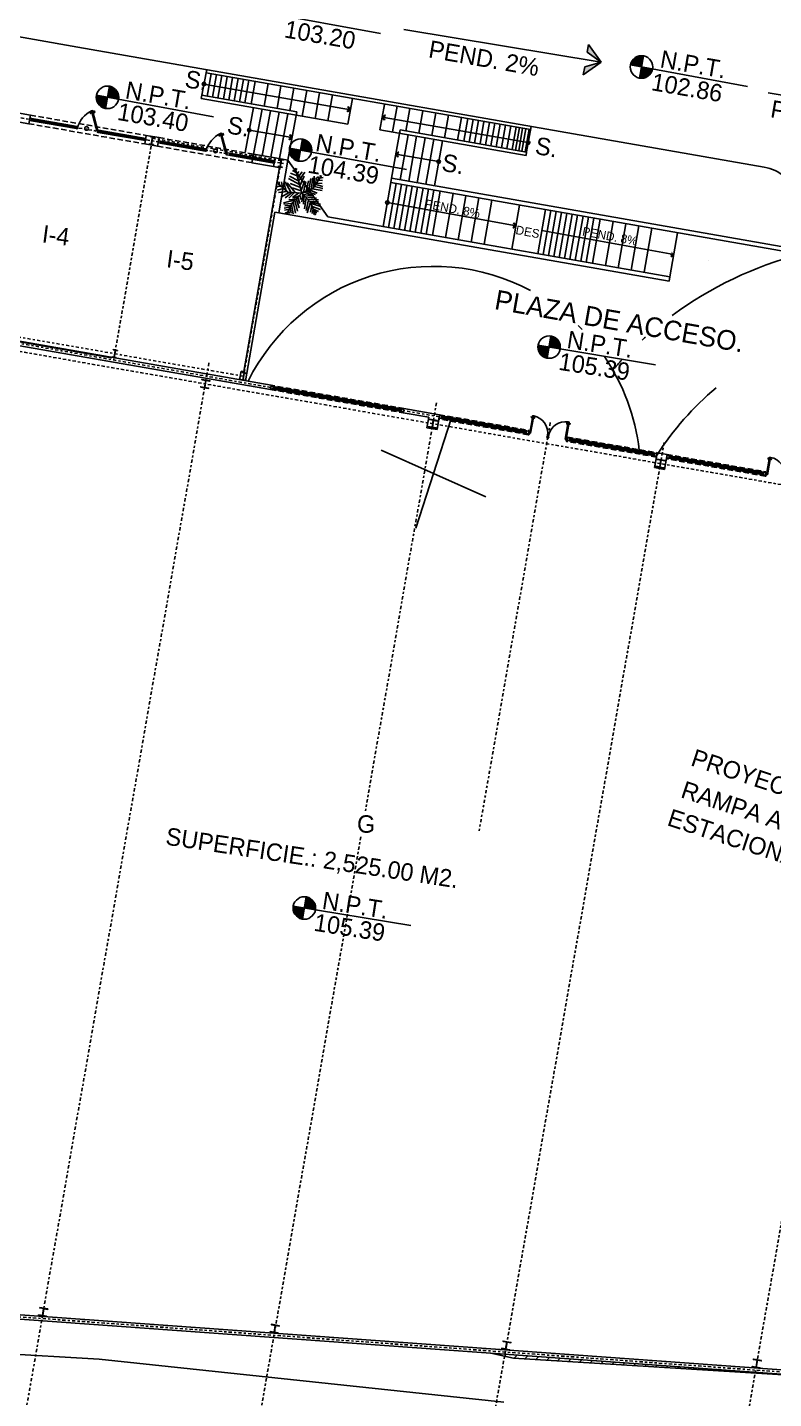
# Model space of a CAD drawing. Header units: millimetres. Extents: x 99 to 472, y 49 to 338.
# Drawn here: x 218.8 to 253, y 107.2 to 170.1 of the extents above; entities that cross this region are included whole.
import ezdxf
from ezdxf.enums import TextEntityAlignment as Align

# ---------------------------------------------------------------- set-up
doc = ezdxf.new("R2010")
doc.units = ezdxf.units.MM
doc.linetypes.add('DASHDOT', pattern=[1, 0.5, -0.25, 0, -0.25])
doc.linetypes.add('HIDDEN', pattern=[0.375, 0.25, -0.125])
for name, color, linetype in [('AUX2', 6, 'Continuous'), ('BANQUETA.', 2, 'Continuous'), ('CALLES', 4, 'Continuous'), ('COLS', 1, 'Continuous'), ('NIVELES', 32, 'Continuous'), ('PENDIENTES', 8, 'Continuous'), ('POLIG', 41, 'Continuous'), ('PUERTA', 4, 'Continuous'), ('PUERTAS', 2, 'Continuous'), ('TEXTOS_Y_COTAS', 7, 'Continuous'), ('TRAZO', 8, 'Continuous'), ('veg', 3, 'Continuous')]:
    doc.layers.add(name, color=color, linetype=linetype)
doc.styles.add('ATTR', font='romans.shx', dxfattribs={"width": 0.8, "height": 0.7})
doc.styles.add('H1', font='hand.shx', dxfattribs={"height": 0.15})

# ---------------------------------------------------------------- blocks, each defined once
blk = doc.blocks.new('PUERTA90')
for p, q in [((0.087, 0.583), (0.051, 0.566)), ((0.182, 0.522), (0.156, 0.577)), ((0.037, 0.455), (0.011, 0.509)), ((0.049, 0.499), (0.067, 0.507)), ((0.053, 0.49), (0.071, 0.498)), ((0.14, 0.541), (0.121, 0.533)), ((0.144, 0.532), (0.126, 0.524)), ((0.434, -0.16), (0.397, -0.177)), ((0.45, -0.197), (0.397, -0.177)), ((0.414, -0.213), (0.434, -0.16))]:
    blk.add_line(p, q)
blk.add_lwpolyline([(0.051, 0.566, 0.210556), (-0.41, -0.237), (-0.395, -0.237), (-0.395, -0.252), (-0.41, -0.252)], format="xyb")
for points in [[(0.051, 0.566), (0.104, 0.547), (0.068, 0.53), (0.087, 0.583)], [(0.087, 0.489), (0.073, 0.494), (0.065, 0.512), (0.07, 0.525)], [(0.123, 0.506), (0.128, 0.519), (0.119, 0.537), (0.106, 0.542)], [(0.45, -0.252), (0.435, -0.252), (0.435, -0.237), (0.45, -0.237)]]:
    blk.add_lwpolyline(points)
for points in [[(0.45, -0.197), (0.087, 0.583), (0.051, 0.566), (0.414, -0.213)], [(0.182, 0.522), (0.146, 0.528), (0.137, 0.546), (0.156, 0.577), (0.165, 0.581), (0.191, 0.526)], [(0.002, 0.505), (0.011, 0.509), (0.047, 0.503), (0.055, 0.485), (0.037, 0.455), (0.027, 0.45)]]:
    blk.add_lwpolyline(points, close=True)
at = {"linetype": 'Continuous'}
for points in [[(-0.43, -0.262), (-0.43, -0.172), (-0.41, -0.172), (-0.41, -0.262)], [(0.47, -0.262), (0.47, -0.172), (0.45, -0.172), (0.45, -0.262)]]:
    blk.add_lwpolyline(points, close=True, dxfattribs=at)
at = {"layer": 'TEXTOS_Y_COTAS'}
blk.add_circle((-0.028, -0.182), 0.0765, dxfattribs=at)
at = {"layer": 'TEXTOS_Y_COTAS', "insert": (-0.083, -0.163), "char_height": 0.03, "width": 0.1975, "attachment_point": 1}
blk.add_mtext('\\fGraphite Light ATT|b0|i0|c162|p66;0.90', dxfattribs=at)
blk = doc.blocks.new('PUE90')
at = {"color": 0, "linetype": 'ByBlock'}
for p, q in [((-0.871, 0.776), (-0.862, 0.776)), ((-0.871, 0.749), (-0.862, 0.749)), ((-0.862, 0.777), (-0.862, 0.749)), ((-0.856, 0.782), (-0.857, 0.782)), ((-0.855, 0.744), (-0.857, 0.744)), ((-0.855, 0.784), (-0.855, 0.742)), ((-0.845, 0.789), (-0.85, 0.789)), ((-0.85, 0.737), (-0.845, 0.737)), ((-0.805, 0.789), (-0.8, 0.789)), ((-0.8, 0.737), (-0.805, 0.737)), ((-0.795, 0.784), (-0.795, 0.742)), ((-0.795, 0.782), (-0.794, 0.782)), ((-0.795, 0.744), (-0.794, 0.744)), ((-0.789, 0.777), (-0.789, 0.749)), ((-0.779, 0.749), (-0.789, 0.749)), ((-0.779, 0.776), (-0.788, 0.776))]:
    blk.add_line(p, q, dxfattribs=at)
for points in [[(-0.898, 0.789), (-0.898, 0.737), (-0.871, 0.744), (-0.871, 0.781)], [(-0.805, 0.026), (-0.845, 0.026), (-0.845, 0.833), (-0.805, 0.833)], [(-0.752, 0.789), (-0.752, 0.737), (-0.779, 0.744), (-0.779, 0.781)], [(-0.872, 0.056), (-0.9, 0.056), (-0.9, -0.056), (-0.872, -0.056)], [(-0.87, -0.01), (-0.846, -0.01), (-0.846, -0.008), (-0.868, -0.008), (-0.868, 0.016), (-0.87, 0.016)], [(-0.03, -0.01), (-0.054, -0.01), (-0.054, -0.008), (-0.032, -0.008), (-0.032, 0.016), (-0.03, 0.016)], [(-0.028, 0.056), (0, 0.056), (0, -0.056), (-0.028, -0.056)]]:
    blk.add_lwpolyline(points, close=True, dxfattribs=at)
for centre, radius, start, end in [((-0.857, 0.777), 0.005, 90, 180), ((-0.857, 0.749), 0.005, 180, 270), ((-0.85, 0.784), 0.005, 90, 180), ((-0.85, 0.742), 0.005, 180, 270), ((-0.805, 0.056), 0.777, 0, 90), ((-0.8, 0.784), 0.005, 360, 90), ((-0.8, 0.742), 0.005, 270, 0), ((-0.794, 0.777), 0.005, 0, 90), ((-0.794, 0.749), 0.005, 270, 0)]:
    blk.add_arc(centre, radius, start, end, dxfattribs=at)
blk = doc.blocks.new('arbol4')
for p, q in [((-0.2391, 1.28178), (-1.41282, 2.03412)), ((-0.36954, 1.97838), (-1.23894, 2.39634)), ((-0.45648, 2.42424), (-0.9564, 2.75862)), ((-0.54342, 2.81436), (-0.7173, 2.95368)), ((0.06774, -0.40404), (-0.56226, 3.01596)), ((-0.4782, 2.70288), (-0.32604, 2.95368)), ((-0.39126, 2.20134), (-0.08694, 2.56356)), ((-0.2826, 1.75548), (0.34776, 2.47998)), ((-0.2391, 1.25388), (0.69552, 2.39634)), ((-0.10872, 0.58512), (0.58686, 1.86696)), ((-2.78214, 0.78018), (-3.28206, 0.6966)), ((-2.36916, 0.41796), (-3.23856, 0.25074)), ((-1.82226, -0.13404), (-3.08226, 1.12596)), ((-2.84736, 0.86382), (-2.8908, 1.33752)), ((-2.54304, 1.30962), (-2.47788, 0.52944)), ((-2.23878, 1.1703), (-2.0214, 0.05574)), ((-2.0649, 1.28178), (-1.3911, -0.16722)), ((-0.80424, -0.27864), (-1.7823, 1.11456)), ((-0.15216, 0.75234), (-1.5867, 1.72758)), ((-1.3911, 1.03098), (-0.10872, 0.41796)), ((-1.17372, 0.41796), (0, -0.11148)), ((0, 0), (0.60858, 1.1982)), ((0.06774, -0.40404), (1.68774, 0.13596)), ((0.30426, -0.30654), (0.73896, 1.05882)), ((0.6738, -0.19506), (1.13022, 1.1703)), ((1.04328, -0.05574), (1.45626, 1.47684)), ((1.39104, 0.02784), (1.71708, 1.53258)), ((1.52148, 0.05574), (2.86902, -0.30654)), ((1.68774, 0.13596), (2.94774, 1.75596)), ((1.69536, 0.13932), (1.93446, 1.75548)), ((1.84746, 0.33438), (2.95596, -0.0279)), ((1.9779, 1.44894), (2.0214, 0.58512)), ((2.06484, 0.58512), (2.99946, 0.25074)), ((2.1735, 1.56042), (2.30394, 0.9474)), ((2.23872, 0.78018), (2.95596, 0.66876)), ((2.39088, 1.644), (2.58648, 1.30962)), ((2.49954, 1.14246), (2.99946, 1.08672)), ((2.6952, 1.3932), (3.1299, 1.44894)), ((2.71692, 1.78332), (2.78208, 1.56042)), ((-1.93446, -0.0279), (-3.06468, -0.08364)), ((-1.6302, -0.19506), (-2.80386, -0.75234)), ((-0.97812, -1.30968), (-2.4996, -1.53258)), ((-1.3911, -1.6998), (-2.47788, -1.72764)), ((-1.21722, -0.22296), (-2.217, -0.89172)), ((-1.28226, -1.57404), (-2.18226, -3.10404)), ((0.06774, -0.40404), (-1.82226, -0.13404)), ((-0.89118, -0.27864), (-1.73886, -0.9753)), ((-0.84768, -1.17036), (-1.73886, -1.17036)), ((-1.43454, -1.83912), (-1.30416, -3.1209)), ((0.06774, -0.40404), (-1.28226, -1.57404)), ((-0.32604, -0.33438), (-1.21722, -0.89172)), ((-1.17372, -1.50474), (-0.99984, -3.06516)), ((-0.32604, -0.75234), (-1.13028, -1.00314)), ((-0.9564, -1.30968), (-0.69552, -2.81436)), ((-0.73902, -1.08672), (-0.45648, -2.3685)), ((-0.49992, -0.91956), (-0.30432, -1.81122)), ((-0.21738, -0.61302), (-0.15216, -1.28178)), ((0.21732, -0.58518), (-0.02172, -1.61616)), ((0.06774, -0.40404), (1.14774, -1.75404)), ((0.17388, -0.55734), (1.52148, -0.9753)), ((0.36948, -0.78024), (0.1956, -1.95054)), ((0.60858, -1.08672), (0.28254, -2.56356)), ((0.45642, -0.30654), (1.63014, -0.91956)), ((0.91284, -1.4211), (0.45642, -2.81436)), ((0.52164, -0.9474), (1.99962, -1.28178)), ((1.15194, -1.75548), (0.56508, -3.14874)), ((0.73896, -0.19506), (1.91268, -0.75234)), ((0.80418, -1.30968), (2.28216, -1.53258)), ((1.04328, -1.58832), (2.23872, -1.78338)), ((1.14774, -1.75404), (1.68774, -3.55404)), ((1.15194, -0.05574), (2.1735, -0.61302)), ((1.17372, -1.75548), (2.49954, -2.1456)), ((-1.6302, -2.1456), (-2.4996, -2.28492)), ((-1.7823, -2.45214), (-2.47788, -2.53572)), ((-1.99968, -2.78652), (-2.39094, -2.95368)), ((-1.5432, -1.97844), (-2.34744, -1.95054)), ((-1.89102, -2.6193), (-1.84752, -3.06516)), ((-1.67364, -2.25708), (-1.60842, -3.03726)), ((1.28238, -2.22918), (1.02156, -3.093)), ((1.21716, -1.9227), (2.39088, -2.3964)), ((1.43454, -2.67504), (1.23888, -3.31596)), ((1.3476, -2.3685), (2.4126, -2.8422)), ((1.43454, -2.70288), (2.13006, -3.093)), ((1.5432, -3.14874), (1.45626, -3.45528)), ((1.5432, -3.00942), (1.91268, -3.26022)), ((1.67358, -3.39954), (1.76052, -3.45528))]:
    blk.add_line(p, q)
at = {"style": 'ATTR', "width": 0.8, "flags": 9}
blk.add_attdef('ESTCODE', (0.06774, -0.40404), '', height=0.042, dxfattribs=at)
blk = doc.blocks.new('A$C20FC3698')
at = {"layer": 'veg', "xscale": 0.9999998995489492, "yscale": 0.9999998995489492, "zscale": 0.9999998995489492}
blk.add_blockref('arbol4', (3.28, 3.55, -6.65), dxfattribs=at)

msp = doc.modelspace()

# ---------------------------------------------------------------- hatches: boundary and pattern name
for points in [[(222.5724, 167.4184), (222.47964, 166.91081), (222.98722, 166.81805, 0.41421356)], [(230.82976, 164.58741, 0.41421356), (231.24458, 163.98706), (231.33734, 164.49465)], [(242.23045, 155.54489, 0.41421356), (242.65505, 154.95142), (242.73949, 155.46045)], [(230.99997, 129.822, 0.41421356), (231.42457, 129.22852), (231.50901, 129.73755)]]:
    msp.add_hatch(color=32).paths.add_polyline_path(points)
at = {"layer": 'BANQUETA.'}
h = msp.add_hatch(color=256, dxfattribs=at)
h.paths.add_polyline_path([(233.51362, 166.42077), (233.62369, 166.34526), (233.52498, 166.48578)])
h.paths.add_polyline_path([(233.48317, 166.24655), (233.62369, 166.34526), (233.49268, 166.30096)])
h = msp.add_hatch(color=256, dxfattribs=at)
h.paths.add_polyline_path([(235.19601, 165.92889), (235.08594, 166.0044), (235.18464, 165.86388)])
h.paths.add_polyline_path([(235.22646, 166.10311), (235.08594, 166.0044), (235.21695, 166.0487)])
h = msp.add_hatch(color=256, dxfattribs=at)
h.paths.add_polyline_path([(230.84262, 165.14135), (230.95269, 165.06584), (230.85399, 165.20636)])
h.paths.add_polyline_path([(230.81217, 164.96713), (230.95269, 165.06584), (230.82168, 165.02154)])
h = msp.add_hatch(color=256, dxfattribs=at)
h.paths.add_polyline_path([(235.81541, 164.23089), (235.70534, 164.3064), (235.80405, 164.16588)])
h.paths.add_polyline_path([(235.84587, 164.4051), (235.70534, 164.3064), (235.83636, 164.3507)])
h = msp.add_hatch(color=256, dxfattribs=at)
h.paths.add_polyline_path([(241.11138, 161.09304), (241.22145, 161.01753), (241.12275, 161.15805)])
h.paths.add_polyline_path([(241.08093, 160.91882), (241.22145, 161.01753), (241.09044, 160.97323)])
h = msp.add_hatch(color=256, dxfattribs=at)
h.paths.add_polyline_path([(248.35302, 159.77748), (248.46309, 159.70197), (248.36438, 159.84249)])
h.paths.add_polyline_path([(248.32257, 159.60326), (248.46309, 159.70197), (248.33208, 159.65767)])
at = {"layer": 'NIVELES'}
for points in [[(246.46898, 168.39568), (246.97657, 168.30292), (247.06934, 168.8105, 0.41421356)], [(247.48416, 168.21015), (246.97657, 168.30292), (246.88381, 167.79533, 0.41421356)], [(222.5724, 167.4184), (222.47964, 166.91081), (222.98722, 166.81805, 0.41421356)], [(231.33734, 164.49465), (231.84493, 164.40188, 0.41421356), (231.43011, 165.00223)], [(230.82976, 164.58741, 0.41421356), (231.24458, 163.98706), (231.33734, 164.49465)], [(242.73949, 155.46045), (243.24852, 155.37601, 0.41421356), (242.82393, 155.96949)], [(242.23045, 155.54489, 0.41421356), (242.65505, 154.95142), (242.73949, 155.46045)], [(242.23045, 155.54489, 0.41421356), (242.65505, 154.95142), (242.73949, 155.46045)], [(231.50901, 129.73755), (232.01805, 129.65311, 0.41421356), (231.59345, 130.24659)], [(230.99997, 129.822, 0.41421356), (231.42457, 129.22852), (231.50901, 129.73755)], [(230.99997, 129.822, 0.41421356), (231.42457, 129.22852), (231.50901, 129.73755)]]:
    msp.add_hatch(color=256, dxfattribs=at).paths.add_polyline_path(points)
h = msp.add_hatch(color=256, dxfattribs=at)
h.dxf.hatch_style = 2
h.paths.add_polyline_path([(221.97205, 167.00358, 0.41421356), (222.38687, 166.40322), (222.47964, 166.91081)])
at = {"layer": 'PENDIENTES'}
h = msp.add_hatch(color=256, dxfattribs=at)
h.paths.add_polyline_path([(245.1244, 168.51759), (244.37411, 168.3173), (244.31058, 167.93648)])
h.paths.add_polyline_path([(245.1244, 168.51759), (244.54329, 169.33142), (244.48486, 168.98118)])
at = {"layer": 'POLIG', "linetype": 'Continuous'}
h = msp.add_hatch(dxfattribs=at)
h.set_pattern_fill('ANSI31', color=256, scale=3, style=0)
h.set_pattern_definition([(45, (-501332.53295, -3596353.2181), (-0.265165042945, 0.265165042945), [])])
h.paths.add_polyline_path([(240.06337, 109.32519), (241.09938, 109.09841), (255.46931, 108.21325)])

# ---------------------------------------------------------------- linework, layer by layer
at = {"color": 2, "linetype": 'Continuous', "ltscale": 0.3}
for p, q in [((210.7807, 171.02317), (221.12389, 169.21531)), ((221.12389, 169.21531), (252.60722, 163.7124)), ((227.00165, 168.03567), (241.88825, 165.43367)), ((226.78085, 166.85607), (233.49949, 165.68174)), ((226.80845, 167.00352), (231.17261, 166.24072)), ((234.97719, 165.42345), (241.68164, 164.25159)), ((235.89904, 165.4146), (241.70924, 164.39904)), ((200.63354, 110.32337), (222.09667, 109.04311)), ((222.09667, 109.04311), (240.66543, 107.07896))]:
    msp.add_line(p, q, dxfattribs=at)
at = {"color": 32}
for p, q in [((229.6301, 170.81512), (235.00474, 169.83286)), ((247.06934, 168.8105), (246.88381, 167.79533)), ((246.46898, 168.39568), (251.84363, 167.41342)), ((222.5724, 167.4184), (222.38687, 166.40322)), ((221.97205, 167.00358), (227.34669, 166.02132)), ((231.43011, 165.00223), (231.24458, 163.98706)), ((230.82976, 164.58741), (236.2044, 163.60515)), ((242.82393, 155.96949), (242.65505, 154.95142)), ((242.23045, 155.54489), (247.62046, 154.65078)), ((231.59345, 130.24659), (231.42457, 129.22852)), ((230.99997, 129.822), (236.38998, 128.92788))]:
    msp.add_line(p, q, dxfattribs=at)
at = {"color": 8, "linetype": 'DASHDOT', "ltscale": 0.3}
for p, q in [((211.41219, 167.19359), (230.5492, 163.87632)), ((224.55269, 165.11369), (222.76205, 154.86901)), ((224.53978, 165.03981), (230.45018, 164.00674)), ((228.75129, 154.28707), (230.45018, 164.00674)), ((184.67198, 161.8184), (228.71699, 154.11986)), ((229.97273, 153.60866), (184.60157, 161.539)), ((211.12489, 156.53758), (265.48082, 147.03682)), ((227.1327, 154.72984), (216.53322, 94.08791)), ((237.57439, 152.90475), (234.31138, 134.19149)), ((237.69884, 152.25823), (236.05546, 152.54548)), ((242.79561, 151.99433), (239.5326, 133.28107)), ((241.82014, 151.63939), (241.81327, 151.59999)), ((248.01609, 151.07967), (237.7226, 92.18837)), ((259.30495, 149.10651), (249.17686, 91.16154)), ((234.10364, 133.00007), (227.15257, 93.13593)), ((210.08032, 111.58952), (265.33395, 107.60151))]:
    msp.add_line(p, q, dxfattribs=at)
at = {"color": 5, "linetype": 'Continuous', "ltscale": 0.3}
for p, q in [((218.93782, 166.0951), (218.34678, 166.19841)), ((218.86922, 165.70265), (218.93782, 166.0951)), ((218.27818, 165.80596), (218.86922, 165.70265)), ((224.18858, 164.77289), (224.25717, 165.16534)), ((224.18858, 164.77289), (224.77962, 164.66959)), ((224.84821, 165.06204), (224.25717, 165.16534)), ((224.77962, 164.66959), (224.84821, 165.06204)), ((230.09897, 163.73983), (230.16757, 164.13228)), ((230.75861, 164.02897), (230.16757, 164.13228)), ((228.73035, 154.34148), (230.36494, 163.69334)), ((230.09897, 163.73983), (230.32061, 163.70109)), ((230.33677, 161.61556), (230.75861, 164.02897)), ((228.80787, 153.91378), (230.15946, 161.64655)), ((230.33677, 161.61556), (230.15946, 161.64655)), ((229.98995, 153.70717), (210.81006, 157.05958)), ((229.95551, 153.51016), (210.97264, 156.82814)), ((222.47953, 154.99452), (216.76615, 155.99315)), ((222.47953, 154.99452), (222.67655, 154.96009)), ((228.5419, 153.96027), (228.61214, 154.36215)), ((228.73035, 154.34148), (228.61214, 154.36215)), ((229.95551, 153.51016), (229.98995, 153.70717)), ((236.03824, 152.44697), (236.07268, 152.64398)), ((237.22032, 152.24036), (236.03824, 152.44697)), ((237.71606, 152.35674), (236.07268, 152.64398)), ((237.13609, 151.75844), (237.22032, 152.24036)), ((237.59739, 151.67781), (237.68163, 152.15973)), ((237.68163, 152.15973), (237.71606, 152.35674)), ((237.13609, 151.75844), (237.59739, 151.67781)), ((247.57779, 149.93336), (247.66202, 150.41527)), ((247.66202, 150.41527), (247.69645, 150.61229)), ((248.15776, 150.53166), (247.69645, 150.61229)), ((248.03909, 149.85272), (248.15776, 150.53166)), ((247.57779, 149.93336), (248.03909, 149.85272)), ((208.92597, 111.57258), (262.11976, 107.73324)), ((210.08752, 111.68926), (261.95387, 107.94573))]:
    msp.add_line(p, q, dxfattribs=at)
at = {"color": 9, "linetype": 'HIDDEN'}
for p, q in [((218.93782, 166.0951), (224.25717, 165.16534)), ((218.86922, 165.70265), (224.18858, 164.77289)), ((224.84821, 165.06204), (229.18239, 164.30448)), ((224.77962, 164.66959), (229.10527, 163.91351)), ((229.95551, 153.51016), (236.03824, 152.44697)), ((236.07268, 152.64398), (229.98995, 153.70717)), ((241.78579, 151.44237), (237.68163, 152.15973)), ((237.71606, 152.35674), (241.82014, 151.63939)), ((247.66202, 150.41527), (243.55786, 151.13263)), ((243.58639, 151.29007), (243.59229, 151.32964)), ((243.59229, 151.32964), (247.69637, 150.6123)), ((252.65086, 149.54328), (248.12333, 150.33464)), ((248.15776, 150.53166), (252.68521, 149.74031))]:
    msp.add_line(p, q, dxfattribs=at)
at = {"color": 1, "linetype": 'Continuous', "ltscale": 0.3}
for p, q in [((224.39324, 164.7822), (224.39048, 164.76643)), ((224.39324, 164.7822), (224.39048, 164.76643)), ((224.39048, 164.76643), (224.58749, 164.732)), ((224.39048, 164.76643), (224.58749, 164.732)), ((224.39324, 164.7822), (224.59025, 164.74776)), ((224.39324, 164.7822), (224.59025, 164.74776)), ((224.45074, 165.11121), (224.44799, 165.09545)), ((224.45074, 165.11121), (224.44799, 165.09545)), ((224.44799, 165.09545), (224.645, 165.06101)), ((224.44799, 165.09545), (224.645, 165.06101)), ((224.45074, 165.11121), (224.64776, 165.07677)), ((224.45074, 165.11121), (224.64776, 165.07677)), ((224.54157, 165.07909), (224.48682, 164.76584)), ((224.54157, 165.07909), (224.48682, 164.76584)), ((224.55142, 165.07737), (224.49667, 164.76412)), ((224.55142, 165.07737), (224.49667, 164.76412)), ((224.59025, 164.74776), (224.58749, 164.732)), ((224.59025, 164.74776), (224.58749, 164.732)), ((224.64776, 165.07677), (224.645, 165.06101)), ((224.64776, 165.07677), (224.645, 165.06101)), ((229.18239, 164.30448), (229.10527, 163.91351)), ((230.16757, 164.13228), (229.18239, 164.30448)), ((230.09897, 163.73983), (229.10527, 163.91351)), ((230.30363, 163.74913), (230.30088, 163.73337)), ((230.30088, 163.73337), (230.49789, 163.69893)), ((230.30363, 163.74913), (230.50065, 163.71469)), ((230.36114, 164.07814), (230.35838, 164.06238)), ((230.35838, 164.06238), (230.5554, 164.02794)), ((230.36114, 164.07814), (230.55815, 164.04371)), ((230.45197, 164.04602), (230.39721, 163.73277)), ((230.46182, 164.0443), (230.40706, 163.73105)), ((230.50065, 163.71469), (230.49789, 163.69893)), ((230.55815, 164.04371), (230.5554, 164.02794)), ((222.74315, 155.34167), (222.74039, 155.32591)), ((222.74039, 155.32591), (222.9374, 155.29147)), ((222.74315, 155.34167), (222.94016, 155.30723)), ((222.83397, 155.30955), (222.77922, 154.9963)), ((222.84382, 155.30783), (222.78907, 154.99458)), ((222.94016, 155.30723), (222.9374, 155.29147)), ((222.68564, 155.01266), (222.68288, 154.9969)), ((222.8799, 154.96246), (222.68288, 154.9969)), ((222.68564, 155.01266), (222.88265, 154.97822)), ((222.88265, 154.97822), (222.8799, 154.96246)), ((222.88265, 154.97822), (222.8799, 154.96246)), ((228.65279, 154.30428), (228.65003, 154.28852)), ((228.65003, 154.28852), (228.84704, 154.25409)), ((228.65279, 154.30428), (228.8498, 154.26985)), ((228.74361, 154.27217), (228.68886, 153.95891)), ((228.75346, 154.27044), (228.69871, 153.95719)), ((228.84704, 154.25409), (228.8498, 154.26985)), ((228.59528, 153.97527), (228.59252, 153.95951)), ((228.59252, 153.95951), (228.78908, 153.92515)), ((228.59528, 153.97527), (228.79229, 153.94084)), ((228.79229, 153.94084), (228.78908, 153.92515))]:
    msp.add_line(p, q, dxfattribs=at)
at = {"color": 32}
for centre in [(246.97657, 168.30292), (222.47964, 166.91081), (231.33734, 164.49465), (242.73949, 155.46045), (231.50901, 129.73755)]:
    msp.add_circle(centre, 0.51599, dxfattribs=at)
at = {"color": 2, "linetype": 'Continuous', "ltscale": 0.3}
msp.add_arc((252.26287, 161.74227), 2, 18.9822383, 80.0855417, dxfattribs=at)
at = {"layer": 'BANQUETA.'}
for p, q in [((226.78085, 166.85607), (227.02925, 168.18312)), ((226.90505, 167.5196), (233.62369, 166.34526)), ((233.49949, 165.68174), (233.72029, 166.86134)), ((228.78922, 164.37807), (229.17562, 166.44237)), ((229.18239, 164.30448), (229.56879, 166.36877)), ((229.57645, 164.2356), (229.96285, 166.2999)), ((229.9705, 164.16672), (230.3569, 166.23102)), ((230.36544, 164.10257), (230.75096, 166.16215)), ((230.75861, 164.02897), (231.17261, 166.24072)), ((233.62369, 166.34526), (233.48317, 166.24655)), ((233.48317, 166.24655), (233.49268, 166.30096)), ((233.49268, 166.30096), (233.62369, 166.34526)), ((233.52498, 166.48578), (233.51362, 166.42077)), ((233.51362, 166.42077), (233.62369, 166.34526)), ((233.62369, 166.34526), (233.52498, 166.48578)), ((234.97719, 165.42345), (235.19468, 166.58535)), ((235.08594, 166.0044), (235.22646, 166.10311)), ((235.21695, 166.0487), (235.08594, 166.0044)), ((235.08594, 166.0044), (235.18464, 165.86388)), ((235.08594, 166.0044), (241.86177, 164.82007)), ((228.98242, 165.41022), (230.95269, 165.06584)), ((235.18464, 165.86388), (235.19601, 165.92889)), ((235.51164, 163.1982), (235.89904, 165.4146)), ((241.70862, 164.40597), (241.91408, 165.58143)), ((230.95269, 165.06584), (230.81217, 164.96713)), ((230.81217, 164.96713), (230.82168, 165.02154)), ((230.82168, 165.02154), (230.95269, 165.06584)), ((230.85399, 165.20636), (230.84262, 165.14135)), ((230.95269, 165.06584), (230.85399, 165.20636)), ((235.90567, 163.12933), (236.26724, 165.19797)), ((236.2997, 163.06046), (236.66127, 165.12909)), ((236.69372, 162.99158), (237.0553, 165.06022)), ((237.08775, 162.92271), (237.44932, 164.99135)), ((237.48178, 162.85384), (237.84335, 164.92248)), ((235.70534, 164.3064), (235.84587, 164.4051)), ((235.83636, 164.3507), (235.70534, 164.3064)), ((235.70534, 164.3064), (237.75385, 163.94834)), ((235.70534, 164.3064), (235.80405, 164.16588)), ((235.80405, 164.16588), (235.81541, 164.23089)), ((241.68164, 164.25159), (241.70862, 164.40597)), ((235.31795, 162.09), (241.22145, 161.01753)), ((241.3876, 161.96812), (241.03464, 159.94873)), ((242.56968, 161.76151), (242.21672, 159.74212)), ((241.22145, 161.01753), (241.08093, 160.91882)), ((241.09044, 160.97323), (241.22145, 161.01753)), ((241.12275, 161.15805), (241.11138, 161.09304)), ((241.22145, 161.01753), (241.12275, 161.15805)), ((242.40216, 160.80304), (248.46309, 159.70197)), ((248.46309, 159.70197), (248.32257, 159.60326)), ((248.33208, 159.65767), (248.46309, 159.70197))]:
    msp.add_line(p, q, dxfattribs=at)
at = {"layer": 'BANQUETA.', "color": 1}
for p, q in [((230.75861, 164.02897), (232.58761, 161.42517)), ((235.47721, 163.00118), (235.51164, 163.1982)), ((235.47721, 163.00118), (254.27284, 159.71593)), ((235.51164, 163.1982), (254.26456, 159.92041)), ((230.33677, 161.61556), (248.25029, 158.48449)), ((232.58761, 161.42517), (248.28473, 158.68151)), ((248.28473, 158.68151), (248.25029, 158.48449))]:
    msp.add_line(p, q, dxfattribs=at)
at = {"layer": 'BANQUETA.'}
for centre, radius in [((226.90505, 167.5196), 0.07956), ((228.98242, 165.41022), 0.07956), ((241.7834, 164.83377), 0.07956), ((237.67548, 163.96204), 0.07956), ((235.31795, 162.09), 0.07954)]:
    msp.add_circle(centre, radius, dxfattribs=at)
at = {"layer": 'CALLES', "linetype": 'Continuous'}
for p, q in [((221.06322, 165.47748), (218.89607, 165.85627)), ((221.08044, 165.57599), (218.91329, 165.95478)), ((218.99458, 165.83906), (219.0118, 165.93756)), ((219.89609, 165.73224), (219.00319, 165.88831)), ((219.95502, 165.67118), (219.97224, 165.76969)), ((220.00427, 165.66257), (220.02149, 165.76108)), ((220.97332, 165.54395), (220.01288, 165.71183)), ((220.96471, 165.4947), (220.98193, 165.59321)), ((224.23265, 165.02502), (222.0655, 165.40381)), ((222.14679, 165.28809), (222.16401, 165.38659)), ((224.21543, 164.92651), (222.04828, 165.30531)), ((223.18738, 165.15696), (222.1554, 165.33734)), ((223.17878, 165.10771), (223.19599, 165.20622)), ((223.22803, 165.0991), (223.24525, 165.19761)), ((224.12553, 164.99299), (223.23664, 165.14835)), ((224.11692, 164.94373), (224.13414, 165.04224)), ((226.97361, 164.44442), (224.80647, 164.82321)), ((226.99083, 164.54292), (224.82369, 164.92171)), ((224.90498, 164.80599), (224.92219, 164.9045)), ((225.87402, 164.68737), (224.91358, 164.85524)), ((225.86542, 164.63812), (225.88263, 164.73662)), ((225.91467, 164.62951), (225.93189, 164.72801)), ((226.88372, 164.51089), (225.92328, 164.67876)), ((226.87511, 164.46164), (226.89233, 164.56014)), ((230.12583, 163.89345), (227.95868, 164.27224)), ((230.14304, 163.99196), (227.9759, 164.37075)), ((229.09778, 164.1239), (228.0658, 164.30428)), ((229.08917, 164.07464), (229.10639, 164.17315)), ((229.13842, 164.06603), (229.15564, 164.16454)), ((230.03593, 163.95992), (229.14703, 164.11529)), ((230.02732, 163.91067), (230.04454, 164.00917)), ((236.04513, 152.48637), (229.9624, 153.54956)), ((236.06579, 152.60458), (229.98306, 153.66777)), ((230.0609, 153.53234), (230.08157, 153.65055)), ((235.94662, 152.50359), (235.96728, 152.6218)), ((241.79268, 151.48177), (237.68851, 152.19913)), ((241.81334, 151.59998), (237.70918, 152.31734)), ((237.78702, 152.18191), (237.80768, 152.30012)), ((241.69417, 151.49899), (241.71483, 151.6172)), ((243.58639, 151.29007), (243.55891, 151.13245)), ((247.66891, 150.45468), (243.56474, 151.17203)), ((247.68957, 150.57288), (243.58541, 151.29024)), ((247.5704, 150.47189), (247.59106, 150.5901)), ((252.65775, 149.58269), (248.13021, 150.37405)), ((252.67841, 149.70089), (248.15087, 150.49225)), ((252.55924, 149.5999), (252.5799, 149.71811))]:
    msp.add_line(p, q, dxfattribs=at)
at = {"layer": 'CALLES', "color": 8}
for p, q in [((236.6281, 147.16113), (238.23917, 152.16379)), ((239.83593, 148.59733), (235.03133, 150.72759))]:
    msp.add_line(p, q, dxfattribs=at)
at = {"layer": 'COLS'}
for points in [[(226.7525, 153.62557), (226.7555, 153.64277), (226.93143, 153.61202), (226.98664, 153.92791), (226.81072, 153.95866), (226.81372, 153.97586), (227.17652, 153.91245), (227.17352, 153.89524), (226.99759, 153.92599), (226.94238, 153.61011), (227.1183, 153.57936), (227.1153, 153.56216)], [(237.19395, 151.79908), (237.19696, 151.81628), (237.37288, 151.78554), (237.4281, 152.10142), (237.25217, 152.13217), (237.25518, 152.14937), (237.61798, 152.08596), (237.61497, 152.06876), (237.43904, 152.09951), (237.38383, 151.78362), (237.55976, 151.75287), (237.55675, 151.73567)], [(247.63565, 149.974), (247.63865, 149.9912), (247.81458, 149.96045), (247.86979, 150.27634), (247.69387, 150.30709), (247.69687, 150.32429), (248.05967, 150.26088), (248.05667, 150.24367), (247.88074, 150.27442), (247.82553, 149.95854), (248.00145, 149.92779), (247.99845, 149.91059)], [(219.31419, 111.06358), (219.3172, 111.08078), (219.49312, 111.05003), (219.54834, 111.36592), (219.37241, 111.39667), (219.37542, 111.41387), (219.73822, 111.35046), (219.73521, 111.33326), (219.55928, 111.36401), (219.50407, 111.04812), (219.68, 111.01737), (219.67699, 111.00017)], [(229.94083, 110.29659), (229.94384, 110.31379), (230.11976, 110.28304), (230.17498, 110.59893), (229.99905, 110.62968), (230.00206, 110.64688), (230.36486, 110.58346), (230.36185, 110.56626), (230.18592, 110.59701), (230.13071, 110.28113), (230.30664, 110.25038), (230.30363, 110.23318)], [(240.56747, 109.5296), (240.57048, 109.5468), (240.7464, 109.51605), (240.80162, 109.83193), (240.62569, 109.86268), (240.6287, 109.87988), (240.9915, 109.81647), (240.98849, 109.79927), (240.81256, 109.83002), (240.75735, 109.51413), (240.93328, 109.48338), (240.93027, 109.46618)], [(252.05627, 108.70037), (252.05928, 108.71758), (252.23521, 108.68683), (252.29042, 109.00271), (252.11449, 109.03346), (252.1175, 109.05066), (252.4803, 108.98725), (252.47729, 108.97005), (252.30137, 109.0008), (252.24615, 108.68491), (252.42208, 108.65416), (252.41907, 108.63696)]]:
    msp.add_lwpolyline(points, close=True, dxfattribs=at)
at = {"layer": 'NIVELES', "color": 8}
for p, q in [((236.0712, 170.02785), (245.1244, 168.51759)), ((252.78474, 167.11664), (260.81325, 165.77732))]:
    msp.add_line(p, q, dxfattribs=at)
at = {"layer": 'PENDIENTES'}
for p, q in [((244.54329, 169.33142), (244.48486, 168.98118)), ((245.1244, 168.51759), (244.54329, 169.33142)), ((245.1244, 168.51759), (244.31058, 167.93648)), ((244.37411, 168.3173), (245.1244, 168.51759)), ((244.48486, 168.98118), (245.1244, 168.51759)), ((244.31058, 167.93648), (244.37411, 168.3173))]:
    msp.add_line(p, q, dxfattribs=at)
at = {"layer": 'POLIG', "color": 8, "linetype": 'Continuous'}
msp.add_lwpolyline([(255.46931, 108.21325), (240.06337, 109.32519), (241.09938, 109.09841)], close=True, dxfattribs=at)
at = {"layer": 'PUERTA'}
for p, q in [((231.50056, 153.31116), (230.06607, 153.56189)), ((231.50572, 153.34072), (230.07124, 153.59145)), ((231.51089, 153.37027), (230.0764, 153.621)), ((231.49539, 153.28161), (231.51606, 153.39982)), ((231.54465, 153.273), (231.56531, 153.39121)), ((232.9843, 153.05182), (231.54981, 153.30255)), ((232.98947, 153.08137), (231.55498, 153.33211)), ((232.99463, 153.11093), (231.56014, 153.36166)), ((232.97914, 153.02227), (232.9998, 153.14048)), ((233.02839, 153.01366), (233.04905, 153.13187)), ((234.46804, 152.79248), (233.03356, 153.04321)), ((234.47321, 152.82203), (233.03872, 153.07277)), ((234.47838, 152.85159), (233.04389, 153.10232)), ((234.46288, 152.76293), (234.48354, 152.88114)), ((234.51213, 152.75432), (234.53279, 152.87253)), ((235.95695, 152.56269), (234.52246, 152.81343)), ((235.96212, 152.59225), (234.52763, 152.84298)), ((235.95179, 152.53314), (234.5173, 152.78387)), ((239.72113, 151.87431), (237.79219, 152.21146)), ((239.7263, 151.90386), (237.79735, 152.24101)), ((239.73146, 151.93341), (237.80252, 152.27057)), ((239.71597, 151.84475), (239.73663, 151.96296)), ((239.76522, 151.83614), (239.78588, 151.95435)), ((241.69933, 151.52854), (239.77039, 151.8657)), ((241.7045, 151.55809), (239.77555, 151.89525)), ((241.7045, 151.55809), (239.77555, 151.89525)), ((241.70967, 151.58764), (239.78072, 151.9248)), ((241.81327, 151.59999), (241.80492, 151.55182)), ((243.66325, 151.15482), (243.68391, 151.27302)), ((245.59736, 150.84721), (243.66842, 151.18437)), ((245.60253, 150.87676), (243.67358, 151.21392)), ((245.60769, 150.90632), (243.67875, 151.24347)), ((245.5922, 150.81766), (245.61286, 150.93587)), ((245.64145, 150.80905), (245.66211, 150.92726)), ((247.57557, 150.50145), (245.64662, 150.8386)), ((247.58073, 150.531), (245.65178, 150.86815)), ((247.5859, 150.56055), (245.65695, 150.89771)), ((248.22872, 150.35683), (248.24938, 150.47504)), ((250.35482, 150.01567), (248.23388, 150.38638)), ((250.35998, 150.04522), (248.23905, 150.41593)), ((250.36515, 150.07477), (248.24422, 150.44548)), ((250.34965, 149.98611), (250.37031, 150.10432)), ((250.3989, 149.9775), (250.41957, 150.09571)), ((250.3989, 149.9775), (250.41957, 150.09571)), ((250.3989, 149.9775), (250.41957, 150.09571)), ((252.5644, 149.62946), (250.40407, 150.00706)), ((252.56957, 149.65901), (250.40924, 150.03661)), ((252.57474, 149.68856), (250.4144, 150.06616)), ((252.65078, 149.5433), (252.68521, 149.74031))]:
    msp.add_line(p, q, dxfattribs=at)
at = {"layer": 'TRAZO', "linetype": 'Continuous'}
for p, q in [((227.23551, 167.9948), (227.05472, 166.96048)), ((227.48177, 167.95175), (227.30099, 166.91743)), ((227.72804, 167.90871), (227.54725, 166.87439)), ((227.97431, 167.86566), (227.79352, 166.83134)), ((228.22057, 167.82262), (228.03979, 166.7883)), ((228.46684, 167.77957), (228.28605, 166.74526)), ((228.71311, 167.73653), (228.53232, 166.70221)), ((228.95937, 167.69349), (228.77859, 166.65917)), ((229.25489, 167.64183), (229.07411, 166.60751)), ((229.84593, 167.53853), (229.66514, 166.50421)), ((230.43697, 167.43522), (230.25618, 166.4009)), ((231.02801, 167.33191), (230.84722, 166.29759)), ((231.61905, 167.22861), (231.41244, 166.04653)), ((232.21009, 167.1253), (232.00348, 165.94322)), ((232.80113, 167.02199), (232.59452, 165.83991)), ((235.55582, 165.32231), (235.76243, 166.50439)), ((236.17268, 165.36677), (236.35347, 166.40109)), ((236.76372, 165.26346), (236.94451, 166.29778)), ((237.35476, 165.16015), (237.53555, 166.19447)), ((237.9458, 165.05685), (238.12659, 166.09117)), ((238.53684, 164.95354), (238.71763, 165.98786)), ((238.83236, 164.90189), (239.01315, 165.93621)), ((239.07863, 164.85884), (239.25942, 165.89316)), ((239.3249, 164.8158), (239.50568, 165.85012)), ((239.57116, 164.77275), (239.75195, 165.80707)), ((239.81743, 164.72971), (239.99821, 165.76403)), ((240.06369, 164.68667), (240.24448, 165.72098)), ((240.30996, 164.64362), (240.49075, 165.67794)), ((240.55623, 164.60058), (240.73701, 165.6349)), ((240.80249, 164.55753), (240.98328, 165.59185)), ((241.04876, 164.51449), (241.22955, 165.54881)), ((241.19652, 164.48866), (241.37731, 165.52298)), ((241.34428, 164.46283), (241.52507, 165.49715)), ((241.49204, 164.43701), (241.67283, 165.47133)), ((241.6398, 164.41118), (241.82059, 165.4455)), ((235.47721, 163.00118), (235.12425, 160.9818)), ((235.72348, 162.95814), (235.37051, 160.93876)), ((235.96974, 162.9151), (235.61678, 160.89571)), ((236.21601, 162.87205), (235.86304, 160.85267)), ((236.46228, 162.82901), (236.10931, 160.80962)), ((236.70854, 162.78596), (236.35558, 160.76658)), ((236.95481, 162.74292), (236.60184, 160.72353)), ((237.20107, 162.69987), (236.84811, 160.68049)), ((237.44734, 162.65683), (237.09438, 160.63744)), ((237.74286, 162.60518), (237.3899, 160.58579)), ((238.3339, 162.50187), (237.98094, 160.48248)), ((238.92494, 162.39856), (238.57198, 160.37918)), ((239.51598, 162.29526), (239.16302, 160.27587)), ((240.10702, 162.19195), (239.75405, 160.17256)), ((242.81843, 161.71803), (242.46547, 159.69864)), ((243.0647, 161.67498), (242.71174, 159.6556)), ((243.31097, 161.63194), (242.958, 159.61255)), ((243.55723, 161.58889), (243.20427, 159.56951)), ((243.8035, 161.54585), (243.45054, 159.52646)), ((244.04977, 161.5028), (243.6968, 159.48342)), ((244.29603, 161.45976), (243.94307, 159.44038)), ((244.5423, 161.41672), (244.18934, 159.39733)), ((244.78857, 161.37367), (244.4356, 159.35429)), ((245.08409, 161.32202), (244.73112, 159.30263)), ((245.67513, 161.21871), (245.32216, 159.19933)), ((246.26617, 161.1154), (245.9132, 159.09602)), ((246.8572, 161.0121), (246.50424, 158.99271)), ((247.44824, 160.90879), (247.09528, 158.88941)), ((248.63769, 160.70089), (248.28473, 158.68151)), ((250.07672, 159.40883), (250.07672, 159.40883))]:
    msp.add_line(p, q, dxfattribs=at)
for centre, radius, start, end in [((258.63925, 142.98727), 17.28912, 104.6285875, 126.3538676), ((237.43363, 149.66246), 9.49895, 62.0230322, 153.5551949), ((237.43363, 149.66246), 9.49895, 44.030149, 45.5882826), ((258.63925, 142.98727), 17.28912, 131.6034914, 132.2618071), ((237.43363, 149.66246), 9.49895, 6.4586561, 34.3593664), ((258.63925, 142.98727), 17.28912, 136.5281442, 138.6473123), ((258.80106, 143.43821), 13.16851, 129.6122964, 147.512019)]:
    msp.add_arc(centre, radius, start, end, dxfattribs=at)

# ---------------------------------------------------------------- block references
at = {"layer": 'CALLES', "linetype": 'Continuous', "xscale": 1.111111111111281, "yscale": 1.111111111111281, "zscale": 1.111111111111281, "rotation": 350.0855417617433}
for p in [(221.58336, 165.68158), (227.49375, 164.64851)]:
    msp.add_blockref('PUERTA90', p, dxfattribs=at)
at = {"layer": 'PUERTA', "rotation": 350.0855418573741}
for p in [(242.68191, 151.34213), (253.5469, 149.44306)]:
    msp.add_blockref('PUE90', p, dxfattribs=at)
at = {"layer": 'PUERTA', "xscale": -1, "rotation": 350.0855418573905}
msp.add_blockref('PUE90', (242.68191, 151.34213), dxfattribs=at)
at = {"layer": 'PUERTAS', "xscale": 0.337247039084543, "yscale": 0.337247039084543, "zscale": 0.337247039084543, "rotation": 4.631229352815918}
msp.add_blockref('A$C20FC3698', (230.35173, 161.37553, 2.24269), dxfattribs=at)

# ---------------------------------------------------------------- texts
at = {"layer": 'AUX2', "color": 7, "style": 'H1'}
for s, rotation, p in [('103.20', 350.1869703, (230.5526, 169.66378)), ('PEND. 2%', 350.1972942, (237.16732, 168.74557)), ('N.P.T.', 350.1869703, (247.79227, 168.29159)), ('S.', 350.1869703, (225.98591, 167.38227)), ('102.86', 350.1869703, (247.39148, 167.24435)), ('N.P.T.', 350.1869703, (223.25395, 166.86771)), ('103.40', 350.1869703, (222.88822, 165.88272)), ('PEND. 2%', 350.1972942, (252.85617, 166.0053)), ('S.', 350.1869703, (227.92268, 165.26976)), ('N.P.T.', 350.1869703, (231.97987, 164.45612)), ('S.', 350.1869703, (242.05593, 164.32076)), ('104.39', 350.1869703, (231.62596, 163.46336)), ('S.', 350.1869703, (237.77093, 163.5484)), ('I-4', 352.4072315, (219.44211, 160.2664)), ('I-5', 352.4072315, (225.14792, 159.12643)), ('N.P.T.', 351.1253096, (243.51953, 155.42608)), ('105.39', 351.1253096, (243.14045, 154.422)), ('G', 357.2567721, (233.90947, 133.20963)), ('SUPERFICIE.: 2,525.00 M2.', 351.4957354, (225.10627, 132.64731)), ('N.P.T.', 351.1253096, (232.28906, 129.70318)), ('105.39', 351.1253096, (231.90997, 128.6991))]:
    msp.add_text(s, height=0.8, rotation=rotation, dxfattribs=at).set_placement(p)
for s, height, rotation, p in [('PEND. 8%', 0.4, 349.416059, (238.30888, 161.8075)), ('DES.', 0.4, 349.416059, (241.83102, 160.72981)), ('PEND. 8%', 0.4, 349.416059, (245.53385, 160.54467)), ('PLAZA DE ACCESO.', 0.9, 350.0547915, (245.96917, 156.65077)), ('PROYECCION DE', 0.8, 341.8382097, (253.5839, 135.26898)), ('RAMPA A', 0.8, 341.8382097, (251.14607, 134.45133)), ('ESTACIONAMIENTO.', 0.8, 341.8382097, (253.2897, 132.26503))]:
    msp.add_text(s, height=height, rotation=rotation, dxfattribs=at).set_placement(p, align=Align.MIDDLE)

doc.saveas('drawing.dxf')
